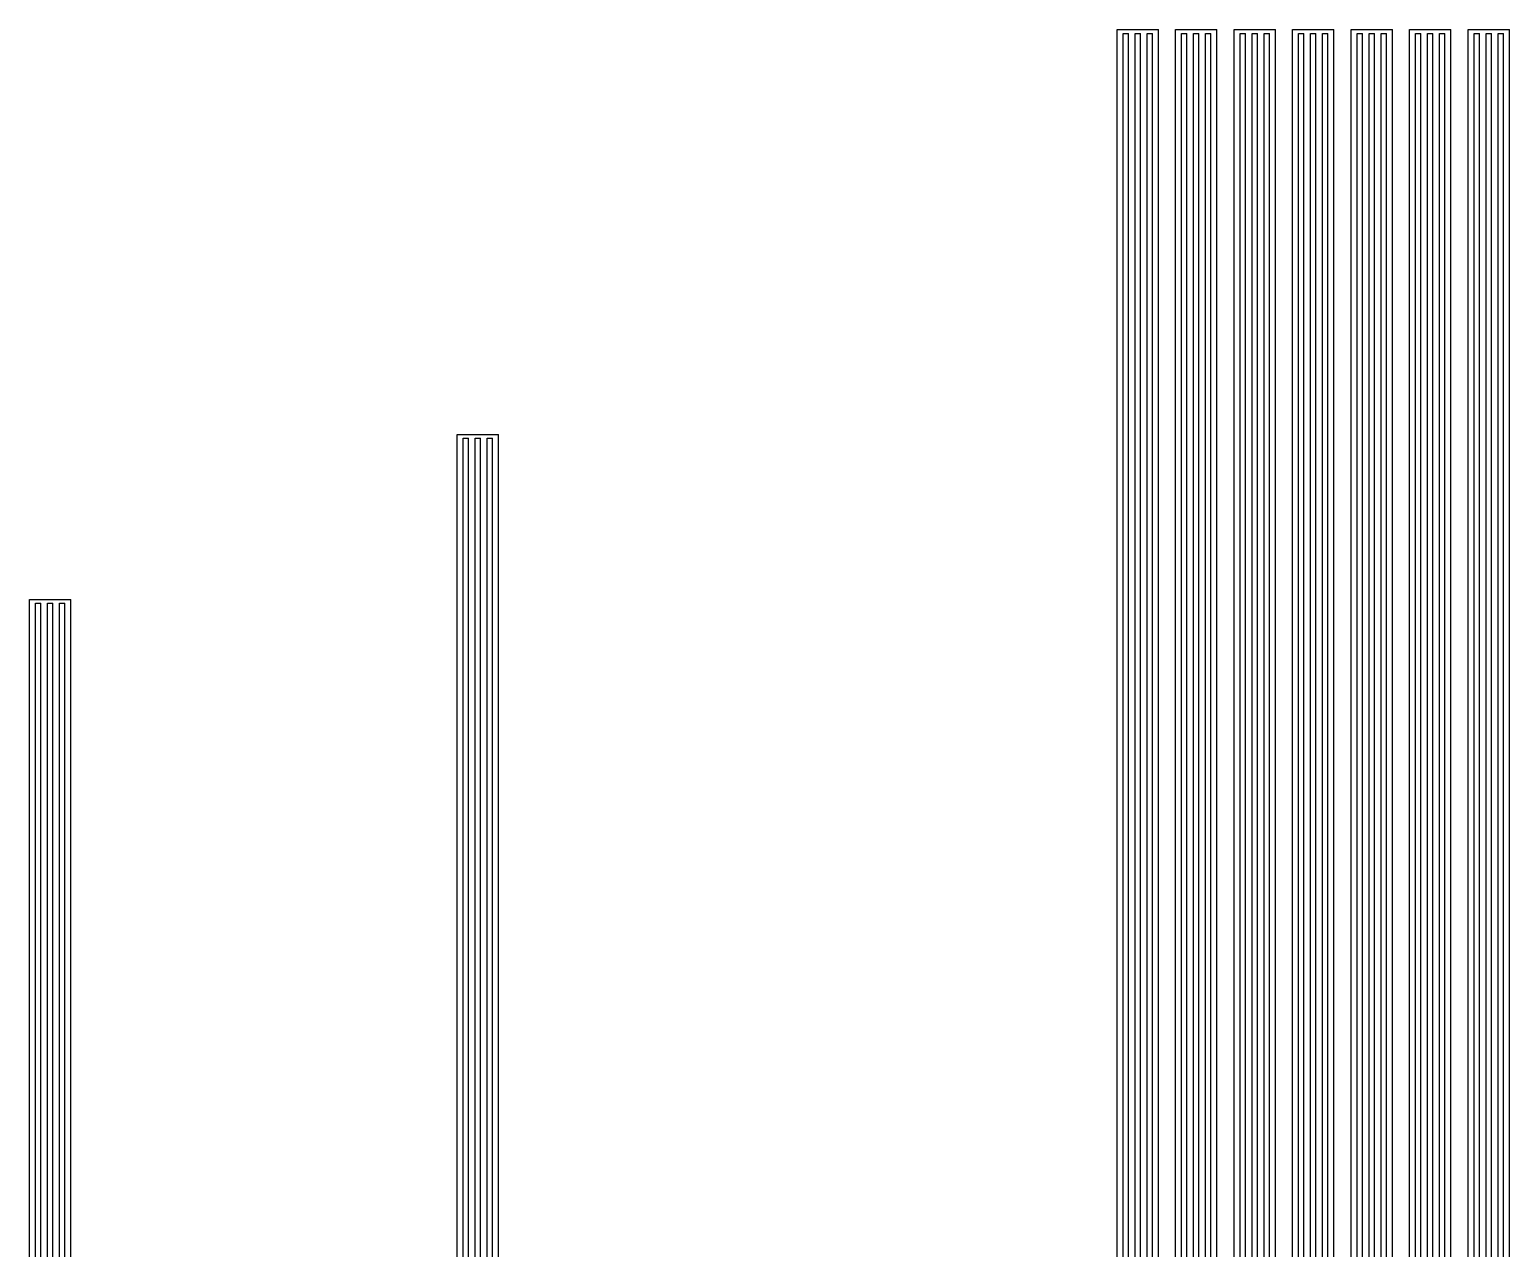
# Model space of a CAD drawing. Header units: millimetres. Extents: x -1225 to 566, y -985 to 617.
# Drawn here: x -438.8 to -241.5, y 114.2 to 276.8 of the extents above; entities that cross this region are included whole.
import ezdxf

# ---------------------------------------------------------------- set-up
doc = ezdxf.new("R2010")
doc.units = ezdxf.units.MM
doc.layers.add('HIDDEN', color=8, linetype='Continuous')
doc.layers.add('VISIBLE', color=7, linetype='Continuous')

msp = doc.modelspace()

# ---------------------------------------------------------------- linework, layer by layer
at = {"layer": 'HIDDEN'}
for points in [[(-293.75, 276.75), (-288.25, 276.75)], [(-293.75, 2.95), (-293.75, 276.75)], [(-292.95, 276.25), (-292.25, 276.25)], [(-292.95, 3.45), (-292.95, 276.25)], [(-292.25, 3.45), (-292.25, 276.25)], [(-291.35, 276.25), (-290.65, 276.25)], [(-291.35, 3.45), (-291.35, 276.25)], [(-290.65, 3.45), (-290.65, 276.25)], [(-289.75, 276.25), (-289.05, 276.25)], [(-289.75, 3.45), (-289.75, 276.25)], [(-289.05, 3.45), (-289.05, 276.25)], [(-288.25, 2.95), (-288.25, 276.75)], [(-285.95, 276.75), (-280.45, 276.75)], [(-285.95, 3.17), (-285.95, 276.75)], [(-285.15, 276.25), (-284.45, 276.25)], [(-285.15, 3.67), (-285.15, 276.25)], [(-284.45, 3.67), (-284.45, 276.25)], [(-283.55, 276.25), (-282.85, 276.25)], [(-283.55, 3.67), (-283.55, 276.25)], [(-282.85, 3.67), (-282.85, 276.25)], [(-281.95, 276.25), (-281.25, 276.25)], [(-281.95, 3.67), (-281.95, 276.25)], [(-281.25, 3.67), (-281.25, 276.25)], [(-280.45, 3.17), (-280.45, 276.75)], [(-278.15, 276.75), (-272.65, 276.75)], [(-278.15, 3.39), (-278.15, 276.75)], [(-277.35, 276.25), (-276.65, 276.25)], [(-277.35, 3.89), (-277.35, 276.25)], [(-276.65, 3.89), (-276.65, 276.25)], [(-275.75, 276.25), (-275.05, 276.25)], [(-275.75, 3.89), (-275.75, 276.25)], [(-275.05, 3.89), (-275.05, 276.25)], [(-274.15, 276.25), (-273.45, 276.25)], [(-274.15, 3.89), (-274.15, 276.25)], [(-273.45, 3.89), (-273.45, 276.25)], [(-272.65, 3.39), (-272.65, 276.75)], [(-270.35, 276.75), (-264.85, 276.75)], [(-270.35, 3.61), (-270.35, 276.75)], [(-269.55, 276.25), (-268.85, 276.25)], [(-269.55, 4.11), (-269.55, 276.25)], [(-268.85, 4.11), (-268.85, 276.25)], [(-267.95, 276.25), (-267.25, 276.25)], [(-267.95, 4.11), (-267.95, 276.25)], [(-267.25, 4.11), (-267.25, 276.25)], [(-266.35, 276.25), (-265.65, 276.25)], [(-266.35, 4.11), (-266.35, 276.25)], [(-265.65, 4.11), (-265.65, 276.25)], [(-264.85, 3.61), (-264.85, 276.75)], [(-262.55, 276.75), (-257.05, 276.75)], [(-262.55, 3.83), (-262.55, 276.75)], [(-261.75, 276.25), (-261.05, 276.25)], [(-261.75, 4.33), (-261.75, 276.25)], [(-261.05, 4.33), (-261.05, 276.25)], [(-260.15, 276.25), (-259.45, 276.25)], [(-260.15, 4.33), (-260.15, 276.25)], [(-259.45, 4.33), (-259.45, 276.25)], [(-258.55, 276.25), (-257.85, 276.25)], [(-258.55, 4.33), (-258.55, 276.25)], [(-257.85, 4.33), (-257.85, 276.25)], [(-257.05, 3.83), (-257.05, 276.75)], [(-254.75, 276.75), (-249.25, 276.75)], [(-254.75, 4.05), (-254.75, 276.75)], [(-253.95, 276.25), (-253.25, 276.25)], [(-253.95, 4.55), (-253.95, 276.25)], [(-253.25, 4.55), (-253.25, 276.25)], [(-252.35, 276.25), (-251.65, 276.25)], [(-252.35, 4.55), (-252.35, 276.25)], [(-251.65, 4.55), (-251.65, 276.25)], [(-250.75, 276.25), (-250.05, 276.25)], [(-250.75, 4.55), (-250.75, 276.25)], [(-250.05, 4.55), (-250.05, 276.25)], [(-249.25, 4.05), (-249.25, 276.75)], [(-246.95, 276.75), (-241.45, 276.75)], [(-246.95, 4.27), (-246.95, 276.75)], [(-246.15, 276.25), (-245.45, 276.25)], [(-246.15, 4.77), (-246.15, 276.25)], [(-245.45, 4.77), (-245.45, 276.25)], [(-244.55, 276.25), (-243.85, 276.25)], [(-244.55, 4.77), (-244.55, 276.25)], [(-243.85, 4.77), (-243.85, 276.25)], [(-242.95, 276.25), (-242.25, 276.25)], [(-242.95, 4.77), (-242.95, 276.25)], [(-242.25, 4.77), (-242.25, 276.25)], [(-241.45, 4.27), (-241.45, 276.75)], [(-381.75, 222.75), (-376.25, 222.75)], [(-381.75, 3.39), (-381.75, 222.75)], [(-380.95, 222.25), (-380.25, 222.25)], [(-380.95, 3.89), (-380.95, 222.25)], [(-380.25, 3.89), (-380.25, 222.25)], [(-379.35, 222.25), (-378.65, 222.25)], [(-379.35, 3.89), (-379.35, 222.25)], [(-378.65, 3.89), (-378.65, 222.25)], [(-377.75, 222.25), (-377.05, 222.25)], [(-377.75, 3.89), (-377.75, 222.25)], [(-377.05, 3.89), (-377.05, 222.25)], [(-376.25, 3.39), (-376.25, 222.75)], [(-438.75, 200.75), (-433.25, 200.75)], [(-438.75, 6.91), (-438.75, 200.75)], [(-437.95, 200.25), (-437.25, 200.25)], [(-437.95, 7.41), (-437.95, 200.25)], [(-437.25, 7.41), (-437.25, 200.25)], [(-436.35, 200.25), (-435.65, 200.25)], [(-436.35, 7.41), (-436.35, 200.25)], [(-435.65, 7.41), (-435.65, 200.25)], [(-434.75, 200.25), (-434.05, 200.25)], [(-434.75, 7.41), (-434.75, 200.25)], [(-434.05, 7.41), (-434.05, 200.25)], [(-433.25, 6.91), (-433.25, 200.75)]]:
    msp.add_lwpolyline(points, dxfattribs=at)
at = {"layer": 'VISIBLE'}
for points in [[(-293.75, 276.75), (-288.25, 276.75)], [(-293.75, 11.39), (-293.75, 276.75)], [(-292.95, 276.25), (-292.25, 276.25)], [(-292.95, 11.39), (-292.95, 276.25)], [(-292.25, 11.39), (-292.25, 276.25)], [(-291.35, 276.25), (-290.65, 276.25)], [(-291.35, 11.39), (-291.35, 276.25)], [(-290.65, 11.39), (-290.65, 276.25)], [(-289.75, 276.25), (-289.05, 276.25)], [(-289.75, 11.39), (-289.75, 276.25)], [(-289.05, 11.39), (-289.05, 276.25)], [(-288.25, 11.39), (-288.25, 276.75)], [(-285.95, 276.75), (-280.45, 276.75)], [(-285.95, 11.39), (-285.95, 276.75)], [(-285.15, 276.25), (-284.45, 276.25)], [(-285.15, 11.39), (-285.15, 276.25)], [(-284.45, 11.39), (-284.45, 276.25)], [(-283.55, 276.25), (-282.85, 276.25)], [(-283.55, 11.39), (-283.55, 276.25)], [(-282.85, 11.39), (-282.85, 276.25)], [(-281.95, 276.25), (-281.25, 276.25)], [(-281.95, 11.39), (-281.95, 276.25)], [(-281.25, 11.39), (-281.25, 276.25)], [(-280.45, 11.39), (-280.45, 276.75)], [(-278.15, 276.75), (-272.65, 276.75)], [(-278.15, 21.2), (-278.15, 276.75)], [(-277.35, 276.25), (-276.65, 276.25)], [(-277.35, 21.2), (-277.35, 276.25)], [(-276.65, 21.2), (-276.65, 276.25)], [(-275.75, 276.25), (-275.05, 276.25)], [(-275.75, 21.2), (-275.75, 276.25)], [(-275.05, 21.2), (-275.05, 276.25)], [(-274.15, 276.25), (-273.45, 276.25)], [(-274.15, 21.2), (-274.15, 276.25)], [(-273.45, 21.2), (-273.45, 276.25)], [(-272.65, 11.39), (-272.65, 276.75)], [(-270.35, 276.75), (-264.85, 276.75)], [(-270.35, 11.39), (-270.35, 276.75)], [(-269.55, 276.25), (-268.85, 276.25)], [(-269.55, 11.39), (-269.55, 276.25)], [(-268.85, 11.39), (-268.85, 276.25)], [(-267.95, 276.25), (-267.25, 276.25)], [(-267.95, 11.39), (-267.95, 276.25)], [(-267.25, 11.39), (-267.25, 276.25)], [(-266.35, 276.25), (-265.65, 276.25)], [(-266.35, 11.39), (-266.35, 276.25)], [(-265.65, 11.39), (-265.65, 276.25)], [(-264.85, 11.39), (-264.85, 276.75)], [(-262.55, 276.75), (-257.05, 276.75)], [(-262.55, 11.39), (-262.55, 276.75)], [(-261.75, 276.25), (-261.05, 276.25)], [(-261.75, 11.39), (-261.75, 276.25)], [(-261.05, 11.39), (-261.05, 276.25)], [(-260.15, 276.25), (-259.45, 276.25)], [(-260.15, 11.39), (-260.15, 276.25)], [(-259.45, 11.39), (-259.45, 276.25)], [(-258.55, 276.25), (-257.85, 276.25)], [(-258.55, 11.39), (-258.55, 276.25)], [(-257.85, 11.39), (-257.85, 276.25)], [(-257.05, 11.39), (-257.05, 276.75)], [(-254.75, 276.75), (-249.25, 276.75)], [(-254.75, 11.39), (-254.75, 276.75)], [(-253.95, 276.25), (-253.25, 276.25)], [(-253.95, 11.39), (-253.95, 276.25)], [(-253.25, 11.39), (-253.25, 276.25)], [(-252.35, 276.25), (-251.65, 276.25)], [(-252.35, 11.39), (-252.35, 276.25)], [(-251.65, 11.39), (-251.65, 276.25)], [(-250.75, 276.25), (-250.05, 276.25)], [(-250.75, 11.39), (-250.75, 276.25)], [(-250.05, 11.39), (-250.05, 276.25)], [(-249.25, 11.39), (-249.25, 276.75)], [(-246.95, 276.75), (-241.45, 276.75)], [(-246.95, 11.39), (-246.95, 276.75)], [(-246.15, 276.25), (-245.45, 276.25)], [(-246.15, 11.39), (-246.15, 276.25)], [(-245.45, 11.39), (-245.45, 276.25)], [(-244.55, 276.25), (-243.85, 276.25)], [(-244.55, 17.35), (-244.55, 276.25)], [(-243.85, 17.35), (-243.85, 276.25)], [(-242.95, 276.25), (-242.25, 276.25)], [(-242.95, 17.35), (-242.95, 276.25)], [(-242.25, 17.35), (-242.25, 276.25)], [(-241.45, 17.35), (-241.45, 276.75)], [(-381.75, 222.75), (-376.25, 222.75)], [(-381.75, 10.73), (-381.75, 222.75)], [(-380.95, 222.25), (-380.25, 222.25)], [(-380.95, 10.73), (-380.95, 222.25)], [(-380.25, 10.73), (-380.25, 222.25)], [(-379.35, 222.25), (-378.65, 222.25)], [(-379.35, 10.73), (-379.35, 222.25)], [(-378.65, 10.73), (-378.65, 222.25)], [(-377.75, 222.25), (-377.05, 222.25)], [(-377.75, 10.73), (-377.75, 222.25)], [(-377.05, 10.73), (-377.05, 222.25)], [(-376.25, 10.73), (-376.25, 222.75)], [(-438.75, 200.75), (-433.25, 200.75)], [(-438.75, 6.91), (-438.75, 200.75)], [(-437.95, 200.25), (-437.25, 200.25)], [(-437.95, 10.16), (-437.95, 200.25)], [(-437.25, 10.16), (-437.25, 200.25)], [(-436.35, 200.25), (-435.65, 200.25)], [(-436.35, 10.16), (-436.35, 200.25)], [(-435.65, 10.16), (-435.65, 200.25)], [(-434.75, 200.25), (-434.05, 200.25)], [(-434.75, 10.16), (-434.75, 200.25)], [(-434.05, 10.16), (-434.05, 200.25)], [(-433.25, 6.91), (-433.25, 200.75)]]:
    msp.add_lwpolyline(points, dxfattribs=at)

doc.saveas('drawing.dxf')
